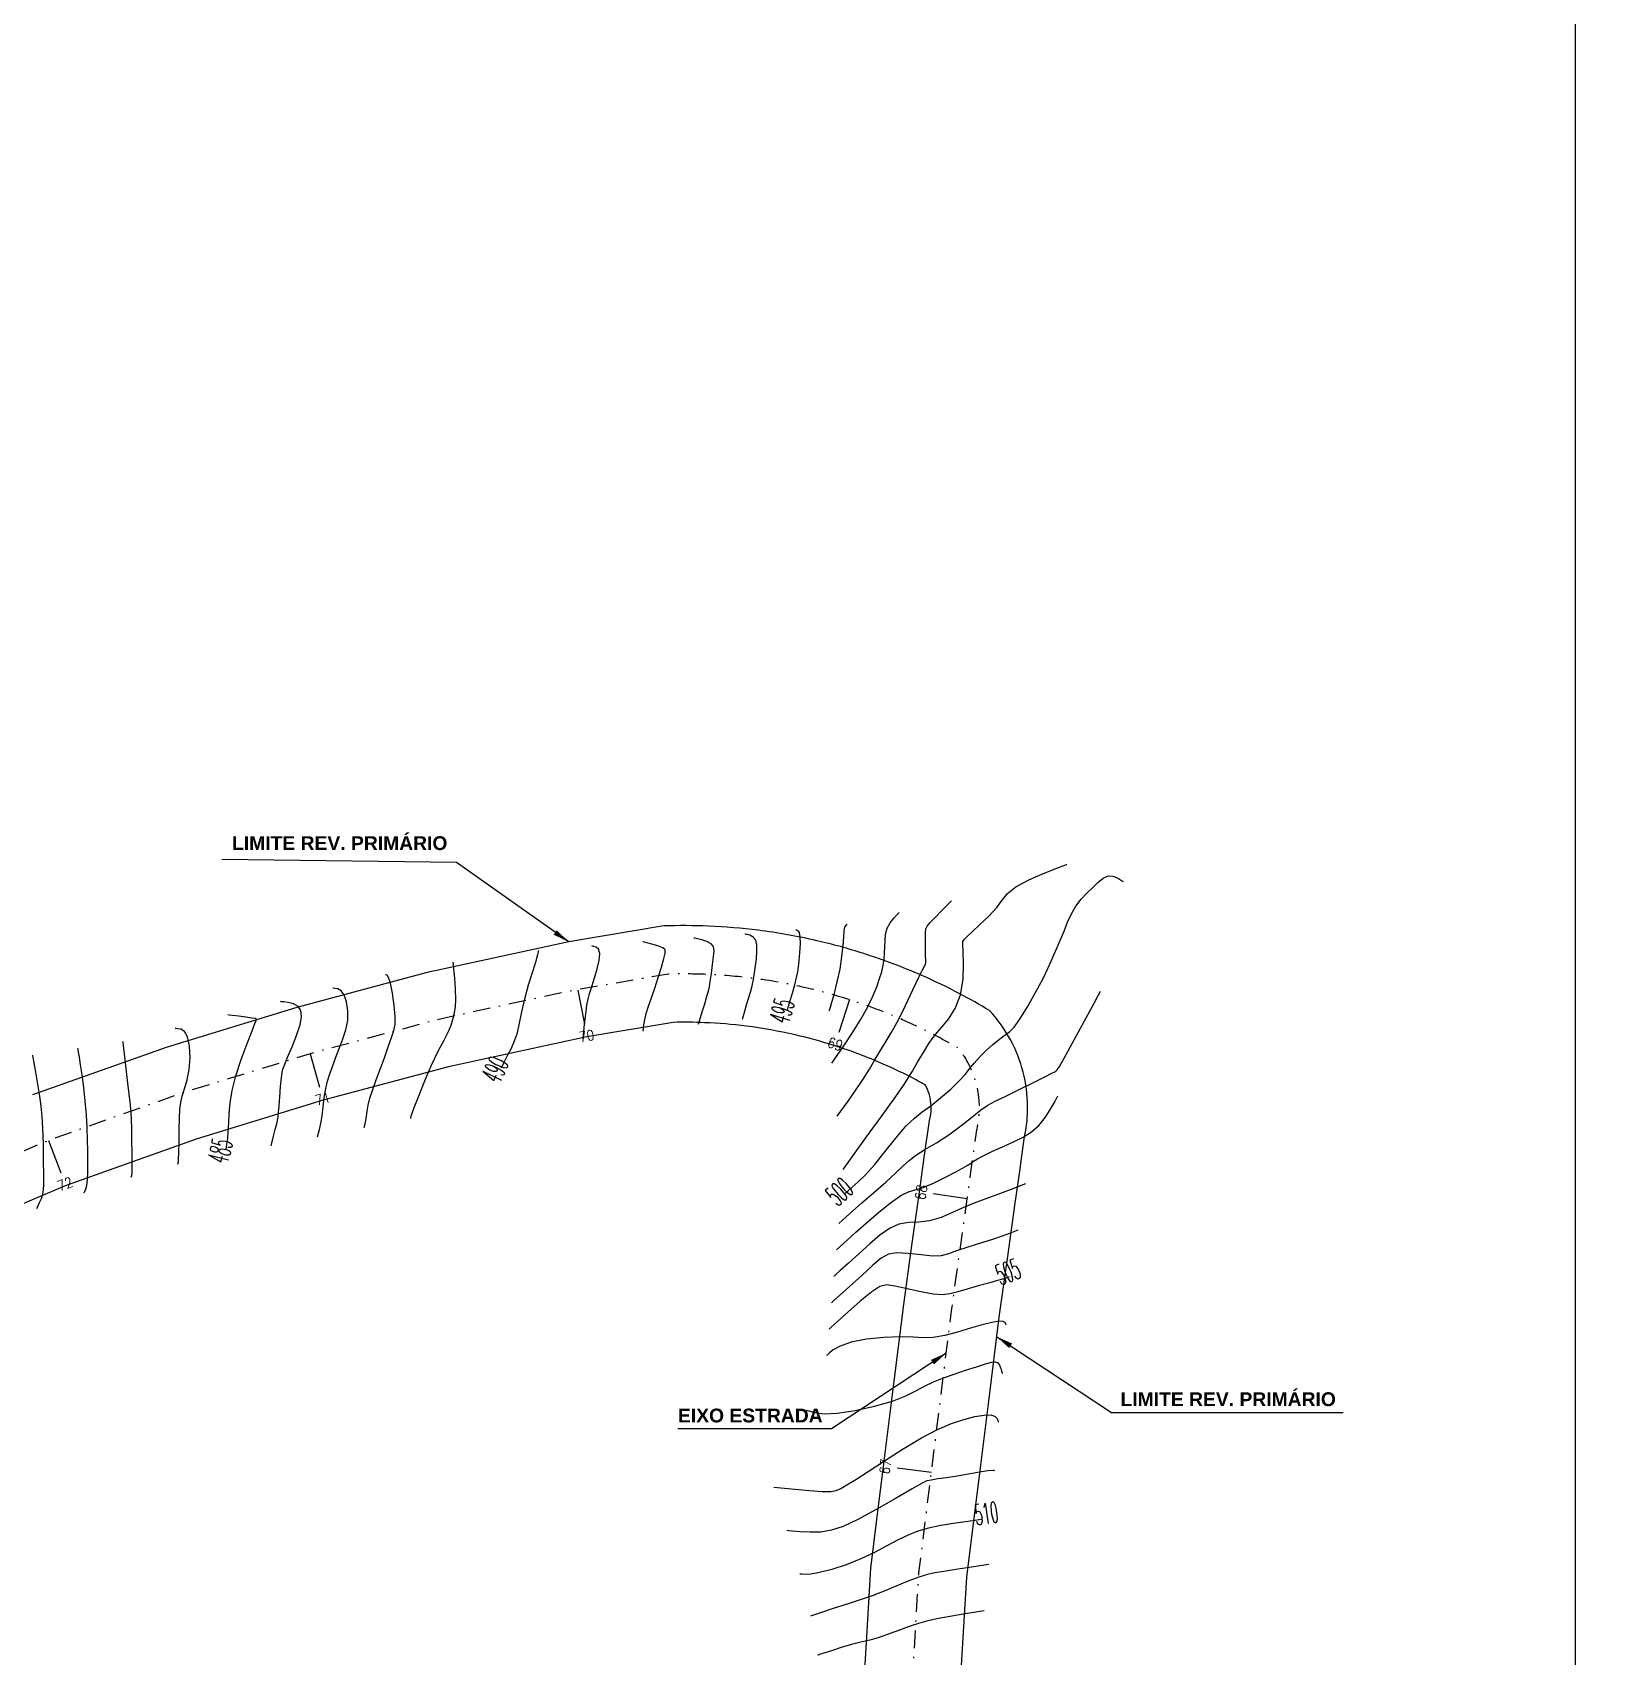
# Model space of a CAD drawing. Header units: millimetres. Extents: x 276147 to 291056, y 9594849 to 9609891.
# Drawn here: x 281807.4 to 281921, y 9596188.4 to 9596306.1 of the extents above; entities that cross this region are included whole.
import ezdxf
from ezdxf.enums import TextEntityAlignment as Align

# ---------------------------------------------------------------- set-up
doc = ezdxf.new("R2010")
doc.units = ezdxf.units.MM
doc.header["$LTSCALE"] = 10
doc.linetypes.add('CONTINUO', pattern=[0])
doc.linetypes.add('DASHDOTX2', pattern=[50.8, 25.4, -12.7, 0, -12.7])
for name, color, linetype in [('CURVAS', 7, 'CONTINUO'), ('Curvas mestras', 30, 'Continuous'), ('Curvas simples', 9, 'Continuous'), ('Curvas texto', 2, 'Continuous'), ('TG', 7, 'CONTINUO'), ('Top_malha_coord', 8, 'Continuous')]:
    doc.layers.add(name, color=color, linetype=linetype)
doc.styles.add('r80', font='romans.shx')
doc.styles.add('ROMAND', font='romand', dxfattribs={"height": 0.2})
doc.styles.add('SIMPLEX', font='simplex', dxfattribs={"height": 0.2})
doc.styles.add('T7', font='arial.ttf')
doc.dimstyles.new('cadnorma_dim1', dxfattribs={"dimscale": 0, "dimtxt": 2, "dimasz": 1.199999999999999, "dimexe": 1, "dimexo": 2.5, "dimgap": 0.6, "dimtad": 1, "dimzin": 4, "dimdsep": 46, "dimtxsty": 'r80', "dimblk": 'ARCHTICK', "dimblk1": 'ARCHTICK', "dimblk2": 'ARCHTICK', "dimcen": -1, "dimdle": 1, "dimclrd": 1, "dimclre": 1, "dimclrt": 2, "dimaunit": 1, "dimazin": 0, "dimtfac": 1, "dimtix": 1, "dimtmove": 2, "dimatfit": 0, "dimfxl": 1, "dimarcsym": 0})

# ---------------------------------------------------------------- blocks, each defined once
blk = doc.blocks.new('_ArchTick')
at = {"color": 0, "linetype": 'ByBlock', "const_width": 0.15}
blk.add_lwpolyline([(-0.5, -0.5), (0.5, 0.5)], dxfattribs=at)

msp = doc.modelspace()

# ---------------------------------------------------------------- linework, layer by layer
at = {"layer": 'CURVAS', "color": 2, "linetype": 'CONTINUO'}
for points, elevation in [([(281861.9433296513, 9596234.921965221), (281861.9433296513, 9596234.921965221)], 59.00020690681419), ([(281841.055441222, 9596230.464122817), (281841.055441222, 9596230.464122817)], 54.00020690681419), ([(281821.2627556982, 9596224.731619587), (281821.2627556982, 9596224.731619587)], 49.0002069068143), ([(281865.9177321744, 9596221.675296377), (281865.9177321744, 9596221.675296377)], 64.0002069068143), ([(281878.1772483335, 9596215.930319343), (281878.1772483335, 9596215.930319343)], 69.0002069068143), ([(281876.8200172127, 9596198.446661444), (281876.8200172127, 9596198.446661444)], 74.00020690681416)]:
    msp.add_lwpolyline(points, dxfattribs=dict(at, elevation=elevation))
at = {"layer": 'Curvas mestras', "linetype": 'CONTINUO'}
for points, elevation in [([(281866.1753497644, 9596221.909123972), (281866.4066250565, 9596222.115867263), (281866.7314562824, 9596222.401470391), (281867.1591255696, 9596222.780529613), (281867.6951910964, 9596223.3013329), (281868.3442729121, 9596224.020587921), (281869.0959635897, 9596224.95332287), (281869.8797342431, 9596225.947825132), (281870.6100274081, 9596226.810701739), (281871.230666672, 9596227.408449039), (281871.8030233512, 9596227.847124148), (281872.4178520191, 9596228.29267527), (281873.130731648, 9596228.865449114), (281873.8565404316, 9596229.503401319), (281874.4749788657, 9596230.098885257), (281874.905458168, 9596230.574942034), (281875.2262199608, 9596230.977369133), (281875.5552143831, 9596231.38265001), (281875.9785211805, 9596231.843485726), (281876.4547314557, 9596232.317447515), (281876.9105676858, 9596232.738322007), (281877.2893763195, 9596233.056889916), (281877.6010079706, 9596233.29190133), (281877.8719350161, 9596233.479098642), (281878.134437519, 9596233.671003744), (281878.4440241748, 9596233.987264842), (281878.8620063966, 9596234.56431021), (281879.4188297827, 9596235.475557571), (281880.0214645312, 9596236.542381829), (281880.5460117202, 9596237.523144722), (281880.9028462329, 9596238.239180144), (281881.1394215465, 9596238.763687395), (281881.3374627413, 9596239.232836192), (281881.5621626416, 9596239.756457938), (281881.8125703827, 9596240.33902535), (281882.0712002973, 9596240.958677147), (281882.3279569325, 9596241.591623025), (281882.6023077447, 9596242.20637548), (281882.9211089584, 9596242.76952317), (281883.3008594326, 9596243.25785595), (281883.7166322001, 9596243.68897412), (281884.1331453501, 9596244.09068292), (281884.5231963421, 9596244.474403234), (281884.8919233925, 9596244.786028992), (281885.2525443045, 9596244.95507174), (281885.6089646035, 9596244.93917075), (281885.9278345098, 9596244.808483955), (281886.1664877733, 9596244.661295462), (281886.2961964117, 9596244.574967861), (281886.3439838925, 9596244.543162787), (281886.3508107396, 9596244.538618479)], 64.0002069068143), ([(281862.0337125807, 9596235.225536829), (281862.116959714, 9596235.508514602), (281862.2370458526, 9596235.92165339), (281862.3930512982, 9596236.46592683), (281862.5578260544, 9596237.057228053), (281862.6976572754, 9596237.590180123), (281862.7883574817, 9596237.996918503), (281862.8438338217, 9596238.35962089), (281862.8875148328, 9596238.7979778), (281862.9345784668, 9596239.386499567), (281862.9671833463, 9596240.018967563), (281862.9592365151, 9596240.543983087), (281862.8952295376, 9596240.849159667), (281862.8020012382, 9596240.978151685), (281862.7169781619, 9596241.013627432), (281862.6688119808, 9596241.025079247), (281862.6510672373, 9596241.029298367), (281862.6485317213, 9596241.029901301)], 59.00020690681419), ([(281841.3338203441, 9596231.057674376), (281841.5463717593, 9596231.50144116), (281841.7887615216, 9596231.99085838), (281842.0367934582, 9596232.48057762), (281842.2712916067, 9596232.997784281), (281842.4743387316, 9596233.587796316), (281842.6388326845, 9596234.288143035), (281842.8009445594, 9596235.105215894), (281843.0076594352, 9596236.03761682), (281843.2858528158, 9596237.05760794), (281843.5819371744, 9596238.0320868), (281843.8222124296, 9596238.801611502), (281843.9525775424, 9596239.252310107), (281843.9973215695, 9596239.4525994), (281844.0003305158, 9596239.516465383), (281843.9980589239, 9596239.54014616), (281843.9972214986, 9596239.548870714), (281843.9971021503, 9596239.55011705)], 54.00020690681419), ([(281821.3702892027, 9596225.154717559), (281821.4409527766, 9596225.501135217), (281821.50132307, 9596225.937471643), (281821.5374770641, 9596226.451594172), (281821.5638307276, 9596227.046271551), (281821.6018845531, 9596227.72799813), (281821.6761265463, 9596228.506811772), (281821.8229999495, 9596229.40692579), (281822.0819343046, 9596230.456095116), (281822.4675960717, 9596231.642890299), (281822.8955834695, 9596232.799146075), (281823.2567321957, 9596233.717508717), (281823.4692993358, 9596234.249039922), (281823.5612425894, 9596234.478444371), (281823.5879398369, 9596234.548840316), (281823.5831992271, 9596234.58170657), (281823.4945383946, 9596234.611968558), (281823.2478996046, 9596234.6529159), (281822.8073939461, 9596234.712682422), (281822.2897950589, 9596234.778800199), (281821.8500435256, 9596234.833646717), (281821.6043231877, 9596234.8641435), (281821.5137950248, 9596234.87537975), (281821.5008618463, 9596234.876984846)], 49.0002069068143), ([(281878.0970966214, 9596215.899578366), (281878.0074770149, 9596215.868313547), (281877.8550697173, 9596215.818888355), (281877.6148396028, 9596215.745252931), (281877.2433448097, 9596215.636358919), (281876.6925426455, 9596215.479909247), (281875.9472621809, 9596215.27208094), (281875.1238304727, 9596215.042946192), (281874.3714525235, 9596214.831052653), (281873.7856921301, 9596214.673503106), (281873.247569034, 9596214.601617623), (281872.5844636519, 9596214.645270217), (281871.6872684258, 9596214.814753365), (281870.7009147526, 9596215.042023346), (281869.8338448446, 9596215.23945304), (281869.2242455169, 9596215.321074205), (281868.7292826463, 9596215.207560087), (281868.1358647222, 9596214.821243023), (281867.3055960758, 9596214.136764452), (281866.3988519068, 9596213.338007528), (281865.650702044, 9596212.661162619), (281865.2351675871, 9596212.283162765), (281865.0820755129, 9596212.143900555), (281865.0602054078, 9596212.124005072)], 69.0002069068143), ([(281876.1703530223, 9596198.344663737), (281875.6234030136, 9596198.261299), (281874.9097200128, 9596198.156537693), (281874.0536172345, 9596198.032473678), (281873.1379551325, 9596197.883695904), (281872.2602322357, 9596197.70291948), (281871.4890841885, 9596197.48118224), (281870.7776968734, 9596197.202810708), (281870.050391408, 9596196.850455351), (281869.2438990233, 9596196.417693464), (281868.3445850719, 9596195.941825468), (281867.3512208263, 9596195.471077066), (281866.283685933, 9596195.050179811), (281865.2462851739, 9596194.709876563), (281864.364426843, 9596194.477417562), (281863.7333249754, 9596194.367386384), (281863.3273977338, 9596194.343730079), (281863.0908660385, 9596194.357729347), (281862.9709365048, 9596194.369403316), (281862.9267522705, 9596194.373704372), (281862.9204406327, 9596194.37431848)], 74.00020690681416)]:
    msp.add_lwpolyline(points, dxfattribs=dict(at, elevation=elevation))
at = {"layer": 'Curvas simples', "linetype": 'CONTINUO'}
for points, elevation in [([(281866.0601777815, 9596223.680982718), (281867.770290231, 9596226.036977082), (281868.9019988034, 9596227.601738712), (281869.8851877385, 9596228.972612435), (281870.4825657204, 9596229.828767505), (281870.8130120597, 9596230.342407638), (281871.084445462, 9596230.808997558), (281871.4552121552, 9596231.447216596), (281871.8853570753, 9596232.16860885), (281872.2853503494, 9596232.807939313), (281872.5958597943, 9596233.252475947), (281872.8783561044, 9596233.599508202), (281873.2245041194, 9596233.998832887), (281873.6890301429, 9596234.575136995), (281874.1788738504, 9596235.35267477), (281874.5640351706, 9596236.330588771), (281874.7503655449, 9596237.471986767), (281874.7871408066, 9596238.59583032), (281874.7594930563, 9596239.485043684), (281874.7390833473, 9596239.985721778), (281874.7437087711, 9596240.19663398), (281874.777692282, 9596240.27971966), (281874.856572301, 9596240.379360288), (281875.0407242504, 9596240.569717476), (281875.4017331636, 9596240.907396566), (281875.9717654499, 9596241.42251729), (281876.6252997596, 9596242.039264424), (281877.1973952305, 9596242.65533821), (281877.5894220377, 9596243.193739878), (281877.9679868439, 9596243.678687405), (281878.5660102199, 9596244.159698404), (281879.5253487866, 9596244.665063923), (281880.623609458, 9596245.138159964), (281881.5473390672, 9596245.501134539), (281882.0624359593, 9596245.699552214), (281882.2522076039, 9596245.772653515), (281882.2793180604, 9596245.783095952)], 63.00020690681419), ([(281865.2514259809, 9596231.384439856), (281866.1107056105, 9596232.634873318), (281866.7173772048, 9596233.549908327), (281867.3219297767, 9596234.523260416), (281867.8214401979, 9596235.42622122), (281868.2086249384, 9596236.227729032), (281868.5001107868, 9596236.92113075), (281868.7123533402, 9596237.506695813), (281868.861122467, 9596238.012365816), (281868.9620206006, 9596238.473002458), (281869.0290026361, 9596238.918966765), (281869.0694390474, 9596239.362614349), (281869.0890586238, 9596239.81179849), (281869.1002092984, 9596240.270238139), (281869.141726412, 9596240.725112764), (281869.2590663276, 9596241.159466287), (281869.4768485989, 9596241.55454197), (281869.7363380151, 9596241.884385211), (281869.957958686, 9596242.12124216), (281870.0819255648, 9596242.248691626), (281870.1275972022, 9596242.29564621), (281870.1341213266, 9596242.302354334)], 61.0002069068143), ([(281865.6386310764, 9596227.538749333), (281866.4215481587, 9596228.62022273), (281866.972957922, 9596229.402483076), (281867.5198674205, 9596230.217765497), (281867.9734173453, 9596230.954061007), (281868.3568144661, 9596231.616723906), (281868.7212871223, 9596232.24045179), (281869.1116758882, 9596232.868929157), (281869.5472836405, 9596233.581790656), (281870.0410269216, 9596234.467661712), (281870.5893871879, 9596235.561736632), (281871.1231024441, 9596236.685493635), (281871.5564752674, 9596237.606985906), (281871.8269449816, 9596238.157191072), (281871.9644885849, 9596238.4188006), (281872.0222179448, 9596238.537431622), (281872.045682964, 9596238.646885632), (281872.0501825005, 9596238.83369996), (281872.0434541189, 9596239.172593243), (281872.0329018104, 9596239.699385244), (281872.0245984703, 9596240.294301951), (281872.0242882838, 9596240.798668964), (281872.046758124, 9596241.10507301), (281872.1429796641, 9596241.311135752), (281872.3729711327, 9596241.565738562), (281872.764729095, 9596241.970414441), (281873.2181722982, 9596242.43730099), (281873.6011968305, 9596242.831187544), (281873.8149691472, 9596243.050964838), (281873.8937268852, 9596243.131936323), (281873.9049787159, 9596243.14350374)], 62.0002069068143), ([(281865.0367508641, 9596235.169455918), (281865.0593417581, 9596235.202329887), (281865.0752907092, 9596235.22638605), (281865.091184829, 9596235.251975229), (281865.1092940784, 9596235.293438738), (281865.1543114007, 9596235.43858015), (281865.2565356229, 9596235.79356988), (281865.4326165688, 9596236.428150186), (281865.6446100659, 9596237.26634158), (281865.8409230487, 9596238.195737427), (281865.9809529077, 9596239.108879749), (281866.0680522403, 9596239.918099873), (281866.1165642095, 9596240.540678792), (281866.1411730595, 9596240.92222097), (281866.1579357708, 9596241.121618899), (281866.1832497373, 9596241.226091636), (281866.2280514865, 9596241.30736569), (281866.281432601, 9596241.37522061), (281866.3270241224, 9596241.423946366), (281866.3525265203, 9596241.45016577), (281866.3619221871, 9596241.459825492), (281866.3632649312, 9596241.461204823)], 60.0002069068143), ([(281847.2354518733, 9596233.163074644), (281847.3415804304, 9596234.214527907), (281847.4205427462, 9596234.9272892), (281847.5069331661, 9596235.581030665), (281847.5912495438, 9596236.037517622), (281847.6728756948, 9596236.341982542), (281847.7534211465, 9596236.585526481), (281847.8370942503, 9596236.851059815), (281847.9385172901, 9596237.18874419), (281848.0749145738, 9596237.640552236), (281848.2481328422, 9596238.220008388), (281848.3985175324, 9596238.826834265), (281848.4510365144, 9596239.332303299), (281848.35796828, 9596239.640690053), (281848.180831279, 9596239.788268901), (281848.0084550163, 9596239.844319317), (281847.9096655789, 9596239.86780725), (281847.8732691613, 9596239.876461264), (281847.8680696419, 9596239.877697265)], 55.00020690681419), ([(281851.5876104742, 9596233.71048753), (281851.635548415, 9596234.15641087), (281851.6956716542, 9596234.520111488), (281851.8057878191, 9596234.975900335), (281851.9776686899, 9596235.509727841), (281852.195809116, 9596236.123689333), (281852.43788499, 9596236.82391658), (281852.6813905948, 9596237.596564922), (281852.903103406, 9596238.347870832), (281853.079622052, 9596238.964092009), (281853.1836565443, 9596239.36428752), (281853.1723793122, 9596239.598719945), (281852.9990760455, 9596239.750451997), (281852.6472094933, 9596239.886115823), (281852.2209594863, 9596240.006619373), (281851.8546861132, 9596240.096441692), (281851.6495555985, 9596240.14521332), (281851.5739819844, 9596240.163181255), (281851.5631848861, 9596240.165748054)], 56.00020690681419), ([(281855.5967217478, 9596234.203186348), (281855.8620567872, 9596235.092849048), (281856.0406013265, 9596235.692173265), (281856.2017344773, 9596236.23438763), (281856.3104726406, 9596236.611240229), (281856.3828944013, 9596236.919259813), (281856.4478432495, 9596237.30617365), (281856.5265898026, 9596237.871588828), (281856.6101147049, 9596238.52264562), (281856.6818230721, 9596239.11836744), (281856.7197629987, 9596239.550213348), (281856.6805392584, 9596239.839383671), (281856.5153949595, 9596240.039517915), (281856.202782283, 9596240.1950491), (281855.8299837032, 9596240.313603038), (281855.5114851295, 9596240.393602692), (281855.3333188036, 9596240.43596296), (281855.2676785531, 9596240.451570114), (281855.2583012328, 9596240.453799726)], 57.0002069068143), ([(281858.7700261419, 9596234.56257523), (281858.9478846841, 9596235.15919294), (281859.0787810719, 9596235.600344379), (281859.2193897221, 9596236.078021059), (281859.3517619151, 9596236.538583033), (281859.4703607793, 9596236.988244377), (281859.5727502623, 9596237.448176887), (281859.6574736423, 9596237.934253665), (281859.726974209, 9596238.441132758), (281859.7846693954, 9596238.958172068), (281859.8271711756, 9596239.468355905), (281859.8238608598, 9596239.929176169), (281859.7373152951, 9596240.291751057), (281859.5490058562, 9596240.522103885), (281859.3159919734, 9596240.645877415), (281859.1142311484, 9596240.703615116), (281859.0010649493, 9596240.730521655), (281858.9593728952, 9596240.74043424), (281858.9534164778, 9596240.74185052)], 58.00020690681419), ([(281834.7475547324, 9596227.37255963), (281834.7592055857, 9596227.418118771), (281834.7674530017, 9596227.455949834), (281834.7757113626, 9596227.504469931), (281834.7902983151, 9596227.579684615), (281834.8495909747, 9596227.766379451), (281834.999980013, 9596228.16654144), (281835.266072689, 9596228.832817528), (281835.5853351656, 9596229.620518351), (281835.8734457643, 9596230.335619995), (281836.0741907073, 9596230.843558593), (281836.2437649443, 9596231.247622056), (281836.4664694461, 9596231.710559562), (281836.7965172204, 9596232.343603257), (281837.1677620286, 9596233.051913958), (281837.4839727603, 9596233.689136138), (281837.6747668138, 9596234.147141093), (281837.7731697782, 9596234.470698906), (281837.8380611566, 9596234.742809927), (281837.9133313986, 9596235.0437362), (281837.9829312937, 9596235.44279072), (281838.0158259949, 9596236.00655184), (281837.9917205187, 9596236.758849647), (281837.9332796404, 9596237.552533228), (281837.8739051278, 9596238.197704764), (281837.8396302339, 9596238.55491608), (281837.8270023457, 9596238.686519962), (281837.8251984572, 9596238.705320077)], 53.00020690681419), ([(281831.3763554707, 9596226.712324563), (281831.4490049646, 9596226.996416887), (281831.5004308153, 9596227.23231513), (281831.5519302887, 9596227.53486965), (281831.6000718802, 9596227.899907442), (281831.6700670792, 9596228.33629888), (281831.7942897313, 9596228.856173765), (281831.9951312876, 9596229.468132146), (281832.255045242, 9596230.166651998), (281832.5465033649, 9596230.942678453), (281832.842653389, 9596231.772368765), (281833.1193557436, 9596232.572726682), (281833.3531450672, 9596233.245961228), (281833.5229460829, 9596233.739941921), (281833.6172440284, 9596234.185145091), (281833.6269161053, 9596234.75770635), (281833.5508702934, 9596235.56648319), (281833.4201508845, 9596236.451249318), (281833.2738371423, 9596237.184501866), (281833.1451491086, 9596237.597468691), (281833.043879772, 9596237.756298501), (281832.9739619036, 9596237.785870828), (281832.9367146197, 9596237.790493404), (281832.9229914536, 9596237.792196885), (281832.921031285, 9596237.792440206)], 52.0002069068143), ([(281828.0051552154, 9596226.05208961), (281828.1388044521, 9596226.574715998), (281828.2334086286, 9596227.008680427), (281828.3281491065, 9596227.565268375), (281828.4098444503, 9596228.220130373), (281828.4905430755, 9596228.906217316), (281828.5886004443, 9596229.545805981), (281828.7174556536, 9596230.08319535), (281828.870882559, 9596230.550775189), (281829.0377394272, 9596231.00295538), (281829.2105001676, 9596231.48489441), (281829.396089665, 9596232.004740393), (281829.6050514277, 9596232.561389728), (281829.8370014945, 9596233.154596666), (281830.0478569617, 9596233.787545647), (281830.1826114325, 9596234.464278542), (281830.1992823499, 9596235.171911646), (281830.1079843753, 9596235.829866832), (281829.9318578908, 9596236.340639215), (281829.699230685, 9596236.635872934), (281829.4591841685, 9596236.763798807), (281829.265989147, 9596236.801796457), (281829.1592505501, 9596236.815044135), (281829.1199260132, 9596236.819924835), (281829.1143085061, 9596236.820622046)], 51.0002069068143), ([(281865.7462266654, 9596219.765038533), (281866.2747356842, 9596220.244740378), (281866.7492035871, 9596220.66887869), (281867.4156013123, 9596221.254801465), (281868.2629378136, 9596221.99097114), (281869.1524125842, 9596222.769045264), (281869.9132708992, 9596223.456481624), (281870.43393862, 9596223.95960863), (281870.8395606322, 9596224.340243608), (281871.3144594248, 9596224.69907483), (281871.9958586249, 9596225.119882729), (281872.8325813323, 9596225.618815854), (281873.7263536669, 9596226.195113737), (281874.5885098461, 9596226.833120292), (281875.3688359357, 9596227.457590917), (281876.0267290823, 9596227.9783851), (281876.5560814881, 9596228.340784501), (281877.0887564028, 9596228.631767645), (281877.7911161041, 9596228.973734781), (281878.7590065206, 9596229.447244097), (281879.8062259556, 9596229.965482477), (281880.6760624339, 9596230.399795067), (281881.1788378552, 9596230.654843884), (281881.3930252892, 9596230.768563766), (281881.4641341044, 9596230.812210178), (281881.5143491683, 9596230.847964074), (281881.5725567684, 9596230.901721422), (281881.6443210087, 9596230.990306465), (281881.7482757232, 9596231.152940469), (281881.9553321226, 9596231.518437069), (281882.3494750176, 9596232.238005523), (281882.9685508501, 9596233.378011072), (281883.6658625422, 9596234.665432801), (281884.248578065, 9596235.742409438), (281884.5730845839, 9596236.34229179), (281884.6926404819, 9596236.563301723), (281884.7097194699, 9596236.594874619)], 65.0002069068143), ([(281824.633955954, 9596225.391854543), (281824.8196561666, 9596226.104427481), (281824.9414342848, 9596226.575160177), (281825.0449614933, 9596226.982424598), (281825.1032081471, 9596227.225960243), (281825.1271295099, 9596227.35161653), (281825.1371751096, 9596227.44177079), (281825.1510044731, 9596227.577027898), (281825.1751295907, 9596227.830906484), (281825.2132723409, 9596228.275151705), (281825.2669532102, 9596228.939113036), (281825.3288852436, 9596229.682549339), (281825.3895803121, 9596230.322825795), (281825.4417558712, 9596230.72415212), (281825.4869669249, 9596230.938135698), (281825.5289765926, 9596231.063233197), (281825.5783458444, 9596231.197419174), (281825.6728236956, 9596231.436755098), (281825.8569577882, 9596231.87681823), (281826.1510570148, 9596232.569252402), (281826.4784698951, 9596233.389946206), (281826.7383077542, 9596234.170850625), (281826.8476953997, 9596234.777339984), (281826.7958178656, 9596235.208484344), (281826.5898787476, 9596235.496777559), (281826.2533123699, 9596235.674278175), (281825.8744896677, 9596235.7713), (281825.5580162826, 9596235.817721093), (281825.3817863717, 9596235.83959387), (281825.3168604643, 9596235.847651795), (281825.3075846251, 9596235.848803004)], 50.0002069068143), ([(281817.8915565453, 9596224.071385518), (281817.9209232327, 9596224.205007527), (281817.9404711592, 9596224.42710926), (281817.9576847547, 9596224.892519679), (281817.9691408897, 9596225.654819483), (281817.9796916643, 9596226.56165253), (281817.9962586543, 9596227.40917536), (281818.027684261, 9596228.047036331), (281818.0904957337, 9596228.538846757), (281818.2031391581, 9596229.001709983), (281818.3721214588, 9596229.53563486), (281818.5561981102, 9596230.172253856), (281818.7021826619, 9596230.926107276), (281818.7647849125, 9596231.784006841), (281818.7302859471, 9596232.6218625), (281818.5928628837, 9596233.287853623), (281818.360258065, 9596233.672634587), (281818.0944823701, 9596233.836746808), (281817.871113347, 9596233.88320152), (281817.7465753931, 9596233.898658367), (281817.7006934705, 9596233.90435304), (281817.6941389592, 9596233.905165697)], 48.0002069068143), ([(281814.4957574393, 9596223.116942877), (281814.5418060889, 9596223.241230939), (281814.568295176, 9596223.474161882), (281814.5831835788, 9596223.983645523), (281814.5778082231, 9596224.830150377), (281814.5595616199, 9596225.8221819), (281814.5398521601, 9596226.705256816), (281814.5239357081, 9596227.314987972), (281814.4924576908, 9596227.847369663), (281814.4199093477, 9596228.58849551), (281814.2924064299, 9596229.718448592), (281814.1425503598, 9596230.993276259), (281814.0145685036, 9596232.063019212), (281813.9417002395, 9596232.666544905), (281813.9132487589, 9596232.898043176), (281813.9075312576, 9596232.940530434), (281813.9064206168, 9596232.94685547), (281813.9060112702, 9596232.949185707), (281813.9059531231, 9596232.949518995)], 47.0002069068143), ([(281807.6746408913, 9596220.855009152), (281807.8703955378, 9596221.28104728), (281807.9980947651, 9596221.587570623), (281808.1052703265, 9596221.903971357), (281808.162474271, 9596222.208503038), (281808.1790831453, 9596222.621575551), (281808.1741852424, 9596223.299143294), (281808.1628880702, 9596224.32995144), (281808.1443874406, 9596225.533930216), (281808.1138984904, 9596226.663801637), (281808.0660414948, 9596227.541489648), (281807.9930520068, 9596228.26571443), (281807.8865670863, 9596229.004392471), (281807.7454420243, 9596229.867409054), (281807.597389829, 9596230.732514314), (281807.4773424076, 9596231.419424092), (281807.4109108452, 9596231.797818074), (281807.3864365177, 9596231.9372267), (281807.3829397591, 9596231.957142267)], 45.0002069068143), ([(281811.0851996628, 9596221.985975968), (281811.2061008132, 9596222.26113911), (281811.2831944189, 9596222.530865807), (281811.344227007, 9596222.943808936), (281811.3701412469, 9596223.519326705), (281811.3693219399, 9596224.221879277), (281811.3570187012, 9596225.002200056), (281811.3434113924, 9596225.822469765), (281811.3184220687, 9596226.690649996), (281811.2669039188, 9596227.62614857), (281811.1792240165, 9596228.629969614), (281811.0678011292, 9596229.629494848), (281810.9505682377, 9596230.53370529), (281810.8435711317, 9596231.266976979), (281810.7553192944, 9596231.815278748), (281810.6924363355, 9596232.17997732), (281810.658665731, 9596232.372336771), (281810.6462238947, 9596232.44320621), (281810.6444469922, 9596232.453331072)], 46.0002069068143), ([(281865.574721157, 9596217.854780693), (281866.3619157014, 9596218.569899555), (281866.9941384181, 9596219.138236878), (281867.7701983106, 9596219.825799016), (281868.6372304288, 9596220.575302524), (281869.4970084432, 9596221.274668299), (281870.2399688881, 9596221.798115456), (281870.8004486364, 9596222.068725351), (281871.2883845285, 9596222.205006301), (281871.8576187146, 9596222.37432831), (281872.6095223654, 9596222.697621286), (281873.4356013691, 9596223.110068811), (281874.1748926238, 9596223.500414163), (281874.7049907265, 9596223.78334453), (281875.0577134629, 9596223.977317516), (281875.3034348913, 9596224.126730781), (281875.516596347, 9596224.273295363), (281875.7879065432, 9596224.44795993), (281876.2121435687, 9596224.678987307), (281876.8487663454, 9596224.98334935), (281877.6159588977, 9596225.332860962), (281878.3965903864, 9596225.688048612), (281879.095723013, 9596226.02703258), (281879.707199985, 9596226.398306366), (281880.2470604222, 9596226.86795593), (281880.7238691006, 9596227.467334565), (281881.1162886919, 9596228.08884919), (281881.3955080815, 9596228.590169948), (281881.5454087841, 9596228.8672761), (281881.6006351259, 9596228.969368134), (281881.6085247294, 9596228.98395255)], 66.0002069068143), ([(281879.2732831364, 9596222.648569137), (281878.1652671652, 9596222.217104819), (281877.3833096895, 9596221.917576397), (281876.6047127194, 9596221.628826767), (281875.9488609364, 9596221.397396471), (281875.3572116602, 9596221.181322312), (281874.7267369026, 9596220.916522574), (281873.9824828404, 9596220.567340683), (281873.1617833105, 9596220.211848816), (281872.3300417761, 9596219.956548788), (281871.5405469959, 9596219.866010128), (281870.7981169567, 9596219.837083448), (281870.0954508529, 9596219.724686494), (281869.4195747495, 9596219.415360179), (281868.7348079366, 9596218.922145743), (281867.9997942591, 9596218.289704833), (281867.2020350139, 9596217.575863903), (281866.4444666415, 9596216.89109301), (281865.8588799398, 9596216.359026331), (281865.5382275895, 9596216.067338368), (281865.4200926534, 9596215.959873728), (281865.4032165337, 9596215.94452175)], 67.0002069068143), ([(281878.7252657349, 9596219.28944424), (281878.1182348334, 9596219.054460747), (281877.5918149956, 9596218.861899443), (281876.8803140834, 9596218.619079536), (281876.0040711827, 9596218.338622767), (281875.0886406869, 9596218.049043003), (281874.2858834582, 9596217.782830598), (281873.6917196516, 9596217.57102276), (281873.1783147344, 9596217.438854191), (281872.5618932481, 9596217.410104431), (281871.7214286026, 9596217.488891901), (281870.7868751261, 9596217.600677047), (281869.9509337026, 9596217.651256423), (281869.3421421588, 9596217.556052946), (281868.8323863297, 9596217.268987857), (281868.2293902066, 9596216.753610643), (281867.4099324954, 9596216.013489828), (281866.5270165872, 9596215.212286573), (281865.8027033535, 9596214.553678766), (281865.4008940359, 9596214.188164147), (281865.2528583499, 9596214.053500993), (281865.2317110248, 9596214.034263905)], 68.0002069068143), ([(281877.8639144156, 9596212.427179862), (281877.7998129631, 9596212.591000581), (281877.6662770231, 9596212.673279898), (281877.3645516163, 9596212.691495452), (281876.8399917668, 9596212.603073122), (281876.1264204435, 9596212.422283983), (281875.2797840053, 9596212.177611478), (281874.3596661958, 9596211.903375534), (281873.4402124445, 9596211.657242693), (281872.5992107553, 9596211.502717448), (281871.873870456, 9596211.478722913), (281871.1391006355, 9596211.525860216), (281870.2292356846, 9596211.560148679), (281869.0469464777, 9596211.513161965), (281867.7682607792, 9596211.378680838), (281866.637541951, 9596211.166041503), (281865.8437945851, 9596210.893361328), (281865.3545782358, 9596210.61389249), (281865.0820907027, 9596210.389668643), (281864.946000873, 9596210.265872391), (281864.8958628936, 9596210.220262833), (281864.8886998988, 9596210.21374723)], 70.0002069068143), ([(281863.37898958, 9596206.25194592), (281864.0441747244, 9596206.066425305), (281864.6821327569, 9596205.990899302), (281865.639434829, 9596206.021585269), (281866.928280362, 9596206.215729898), (281868.3447722251, 9596206.533371009), (281869.6309932376, 9596206.910242502), (281870.5965216173, 9596207.290983625), (281871.3209311076, 9596207.655844467), (281871.951290852, 9596207.993980484), (281872.6109628988, 9596208.298903588), (281873.3284549675, 9596208.581553418), (281874.1085649178, 9596208.857228396), (281874.9380388692, 9596209.133787436), (281875.7314137557, 9596209.389338745), (281876.3851750969, 9596209.594554013), (281876.8249136823, 9596209.722509172), (281877.0926403719, 9596209.755906329), (281877.2594696343, 9596209.679855036), (281877.3845519245, 9596209.49482103), (281877.4791771102, 9596209.262699291), (281877.542673251, 9596209.060742741), (281877.5762447108, 9596208.947358051), (281877.5886131941, 9596208.905585691), (281877.5903794746, 9596208.899617564)], 71.0002069068143), ([(281861.0380108993, 9596200.668526435), (281862.5914589105, 9596200.51871147), (281863.631676626, 9596200.4272499), (281864.5602150416, 9596200.363450855), (281865.1689913763, 9596200.358952248), (281865.5557319325, 9596200.427586362), (281865.8946145655, 9596200.578732125), (281866.3419028193, 9596200.82842242), (281866.9821980105, 9596201.219306398), (281867.8821890234, 9596201.800685965), (281869.0688214867, 9596202.587544313), (281870.4100634985, 9596203.457585357), (281871.7341437711, 9596204.254192885), (281872.903717192, 9596204.855376663), (281873.9191510644, 9596205.277656512), (281874.815238759, 9596205.572177235), (281875.6136243396, 9596205.778955864), (281876.2833331487, 9596205.893485757), (281876.7802402278, 9596205.900132608), (281877.0783210584, 9596205.797132371), (281877.2239593839, 9596205.638206312), (281877.281643581, 9596205.490947504), (281877.3064146711, 9596205.407282365), (281877.3155420705, 9596205.376458764), (281877.3168455275, 9596205.372055156)], 72.0002069068143), ([(281877.0433115804, 9596201.844492748), (281877.0136744244, 9596201.882853387), (281876.8842649477, 9596201.887760898), (281876.5480523588, 9596201.850286517), (281875.9420744971, 9596201.752984045), (281875.1578770227, 9596201.617916685), (281874.3256308128, 9596201.477025196), (281873.5606491804, 9596201.356645783), (281872.9188145037, 9596201.260708604), (281872.4411494992, 9596201.187538488), (281872.1190289663, 9596201.115707425), (281871.7452206988, 9596200.944764648), (281871.0628443569, 9596200.554504571), (281869.9093732814, 9596199.879070815), (281868.4996957838, 9596199.069996808), (281867.1430549606, 9596198.333166087), (281866.0738241113, 9596197.830219701), (281865.2269026452, 9596197.545831233), (281864.4623213847, 9596197.420433655), (281863.6825003038, 9596197.397318197), (281862.9594283219, 9596197.431220772), (281862.4074825164, 9596197.479735667), (281862.1061158959, 9596197.509071028), (281861.9950869827, 9596197.519879226), (281861.9792258205, 9596197.521422958)], 73.00020690681416), ([(281876.6079763219, 9596195.07788884), (281875.1999557175, 9596194.856064463), (281874.2413136958, 9596194.705788651), (281873.353754111, 9596194.568145668), (281872.7057759616, 9596194.464481998), (281872.1700275681, 9596194.34579981), (281871.5451929223, 9596194.145516137), (281870.7008812578, 9596193.825092083), (281869.7903902953, 9596193.458161328), (281869.0379383509, 9596193.146405138), (281868.6073963497, 9596192.965424543), (281868.4212468372, 9596192.886510488), (281868.3416224181, 9596192.854877971), (281868.2309677185, 9596192.817216828), (281867.9529789685, 9596192.7261209), (281867.371662645, 9596192.535661032), (281866.4247140357, 9596192.224400038), (281865.3445855138, 9596191.868876193), (281864.4374151699, 9596191.570119048), (281863.9317022002, 9596191.403554644), (281863.7453864835, 9596191.342188437), (281863.7187699991, 9596191.333422262)], 75.00020690681416), ([(281876.2901212218, 9596191.700992107), (281874.9120852066, 9596191.48562445), (281873.9430034008, 9596191.325560551), (281872.9846532723, 9596191.150756957), (281872.1929331858, 9596190.977596268), (281871.5186874619, 9596190.792129517), (281870.8614981611, 9596190.572820177), (281870.1464309267, 9596190.308811257), (281869.4004824589, 9596190.031943122), (281868.6761318286, 9596189.784733795), (281868.0079532414, 9596189.595411316), (281867.3589042978, 9596189.435051583), (281866.6740406038, 9596189.260439195), (281865.928489644, 9596189.043984234), (281865.2176785663, 9596188.820590314), (281864.6671091599, 9596188.640784211), (281864.3654910309, 9596188.54144176), (281864.254368801, 9596188.50484167), (281864.238494024, 9596188.499612818)], 76.00020690681416)]:
    msp.add_lwpolyline(points, dxfattribs=dict(at, elevation=elevation))
at = {"layer": 'TG', "color": 8, "linetype": 'CONTINUO', "extrusion": (-0.07100871312607167, -0.002425046121377699, 0.9974727474028996), "elevation": -43121.59382765113}
msp.add_lwpolyline([(-9580848.490484767, 607725.986791446, 0.0574447180868454), (-9580849.251077963, 607723.0926258429), (-9580850.390277455, 607717.3317789529), (-9580851.54869425, 607711.4737516461, -0.0425278126933179), (-9580851.658885816, 607711.090886713, -0.0476078524023623), (-9580851.855191039, 607710.6950504122, -0.049372652702265), (-9580852.136288725, 607710.3284838849, -0.0407238676184736), (-9580852.416243428, 607710.0746324413), (-9580855.551865196, 607707.6646218179, -0.0635258584906375), (-9580856.789540403, 607706.9420839947, -0.0586695877500394), (-9580858.060677635, 607706.5706014838, -0.0371873995061752), (-9580858.96567984, 607706.4863927618), (-9580870.306134101, 607706.383352741), (-9580871.796181982, 607706.3773503067), (-9580881.609379627, 607706.8985575667), (-9580890.07150306, 607707.3480053749), (-9580899.889433214, 607707.8744081227), (-9580910.042001553, 607708.4163863412), (-9580916.767627073, 607708.7754227712), (-9580923.054548219, 607709.1567122446), (-9580929.89938975, 607709.675961053), (-9580934.633573832, 607710.0988993498), (-9580942.111189235, 607710.8735829869), (-9580946.923530987, 607711.4414872795), (-9580949.617449194, 607711.7918107028), (-9580953.047536148, 607712.24313447), (-9580955.938834595, 607712.6524384462), (-9580958.234437041, 607712.985292351), (-9580962.07916396, 607713.35154838), (-9580966.475131385, 607713.7703166306), (-9580969.606352694, 607714.0686022929), (-9580976.560124762, 607714.7310323599), (-9580982.122215291, 607715.2607704818), (-9580985.807135021, 607715.8487907972), (-9580989.238323176, 607716.3962129509), (-9580994.815750968, 607717.286052677), (-9581000.853095412, 607718.2492688998), (-9581005.061799476, 607718.986277137), (-9581008.915698951, 607719.661153588), (-9581011.395365348, 607720.0953810696), (-9581013.719840555, 607720.502432112, 0.0500715682483604), (-9581015.760547023, 607720.8179383973, 0.0605118225594838), (-9581018.24751125, 607720.6497039909, 0.0608414012996021), (-9581020.634215003, 607719.885301423, 0.0710437131277107), (-9581023.089357834, 607718.300055943, 0.0143991642826678), (-9581024.376935543, 607716.1840441579, 0.0177339866069358), (-9581025.7919366, 607713.4818031997, 0.0261506533384371), (-9581027.520606535, 607709.3310719976, 0.0206906764646916), (-9581028.57546695, 607705.932583688, 0.0250593792335228), (-9581029.471511757, 607701.7178394041, 0.0210408141662949), (-9581029.894985938, 607698.1240821308, 0.0188773953458945), (-9581030.016614515, 607694.879526131), (-9581029.094839083, 607687.934495843), (-9581027.215154367, 607677.4806597538), (-9581025.029280446, 607668.0344802091), (-9581022.44925926, 607658.4539468869), (-9581019.345731597, 607648.64252675)], format="xyb", dxfattribs=at)
at = {"layer": 'TG', "color": 1, "linetype": 'DASHDOTX2', "ltscale": 0.005, "extrusion": (-0.07100871312607167, -0.002425046121377699, 0.9974727474028996), "elevation": -43121.59382765105, "flags": 128}
msp.add_lwpolyline([(-9580855.532877, 607757.0279663979, 0.03910344395133739), (-9580855.466801388, 607756.7638232749), (-9580854.72457428, 607754.5894758769, 0.2980062618824174), (-9580852.514654433, 607752.8651591148), (-9580851.153590627, 607752.805344362), (-9580848.063953778, 607752.6570937468), (-9580844.976442715, 607752.4376977211), (-9580842.902187115, 607752.2492712247), (-9580840.240155568, 607751.9588727129), (-9580836.977492558, 607751.5279650281), (-9580833.653662648, 607751.0032464598), (-9580831.46145886, 607750.614788449), (-9580828.86860023, 607750.1207543713), (-9580827.5998586, 607749.881714782, -0.0735827958622325), (-9580825.145254869, 607749.0323730428, -0.0542553497923525), (-9580823.548277877, 607747.9667356684), (-9580822.391353702, 607746.9985169823, -0.429301790615661), (-9580822.290432492, 607745.397316002), (-9580823.547391806, 607744.4101523618), (-9580826.494629191, 607742.0955145418), (-9580830.84320083, 607738.6803266848), (-9580840.325510478, 607731.2333148578, 0.0212200288387621), (-9580842.062514447, 607729.7457898661, 0.0632739439926535), (-9580843.54954693, 607727.957943963, 0.0401678299725513), (-9580845.102200853, 607725.0267782508, 0.0684949815714205), (-9580845.79816818, 607722.5126482738), (-9580846.95676656, 607716.6537026338), (-9580848.115183353, 607710.7956753259, -0.0425278126889136), (-9580848.389750874, 607709.841679707, -0.0476078524170815), (-9580848.881510688, 607708.8500790459, -0.0493726526660406), (-9580849.582203556, 607707.9363378014, -0.0407238676159823), (-9580850.283813948, 607707.3001462676), (-9580853.418993087, 607704.8904757956, -0.0635258584940517), (-9580855.4216419, 607703.721356863, -0.0586695877343231), (-9580857.478471441, 607703.1202603172, -0.0376614608441078), (-9580858.919353409, 607702.987564921), (-9580870.283184448, 607702.8843124959), (-9580871.882019075, 607702.8778718318), (-9580881.795013081, 607703.4043795639), (-9580890.257136509, 607703.8538273722), (-9580900.076821545, 607704.3803237687), (-9580910.22857762, 607704.9222585299), (-9580916.966857133, 607705.2819704725), (-9580923.292875726, 607705.6656311309), (-9580930.187496834, 607706.1886562116), (-9580934.969645804, 607706.615879552), (-9580942.496638466, 607707.3956786909), (-9580947.354314288, 607707.9689328548), (-9580950.071417028, 607708.32227125), (-9580953.521132646, 607708.776177716), (-9580956.43524499, 607709.1887113197), (-9580958.651762232, 607709.5100981629), (-9580962.411078008, 607709.8682177628), (-9580966.807045432, 607710.2869860136), (-9580969.938266233, 607710.5852716273), (-9580976.892039038, 607711.2477017636), (-9580982.564345356, 607711.7879369287), (-9580986.358668791, 607712.3934153182), (-9580989.789749876, 607712.9408203871), (-9580995.367177656, 607713.8306601126), (-9581001.430700222, 607714.7980528718), (-9581005.66551613, 607715.5396336911), (-9581009.519415528, 607716.2145101267), (-9581011.999082126, 607716.6487376468), (-9581014.475949936, 607717.0824749562, 0.0546857041731788), (-9581015.947121743, 607717.3238105146, 0.0605118225439223), (-9581017.591937188, 607717.2125446267, 0.0608414013166963), (-9581019.170442026, 607716.7069883109, 0.0543559033308744), (-9581020.441418028, 607715.9449709499, 0.0110101941608988), (-9581021.335826702, 607714.452410768, 0.0177339866081823), (-9581022.635691548, 607711.9700465361, 0.0261506533366418), (-9581024.223702217, 607708.1570541189, 0.0206906764641564), (-9581025.19273069, 607705.0350944923, 0.025059379234718), (-9581026.015865969, 607701.1632963477, 0.021040814166672), (-9581026.404882777, 607697.8619569519, 0.0174477808461247), (-9581026.51603245, 607695.107290181), (-9581025.63584797, 607688.4756230093), (-9581023.785728658, 607678.1862144539), (-9581021.633454675, 607668.8852358868), (-9581019.08936929, 607659.4381449501), (-9581016.008698994, 607649.6989855488), (-9581015.92403623, 607649.4819101539), (-9581012.856108151, 607641.4457630478), (-9581011.824791519, 607638.6662349202)], format="xyb", dxfattribs=at)
at = {"layer": 'TG', "color": 3, "linetype": 'CONTINUO', "extrusion": (-0.07100871312607167, -0.002425046121377699, 0.9974727474028996)}
for points, elevation in [([(-9581025.577615995, 607688.4851978911), (-9581023.107691433, 607688.8718172316)], -43121.59382765101), ([(-9581024.223702218, 607708.1561584147), (-9581021.868770773, 607707.3169337749)], -43121.59382765103), ([(-9581021.63345468, 607668.8843401822), (-9581019.206226747, 607669.4831452682)], -43121.59382765106), ([(-9581021.633454675, 607668.8852358868), (-9581019.206226742, 607669.4840409729)], -43121.59382765114), ([(-9581016.00869915, 607649.698089794), (-9581013.64236188, 607650.504594123)], -43121.59382765104), ([(-9581016.008699145, 607649.6989854989), (-9581013.642361877, 607650.505489828)], -43121.59382765113), ([(-9581009.519415442, 607716.2136149283), (-9581009.950641705, 607713.751086146)], -43121.59382765103), ([(-9580989.78974981, 607712.9399250959), (-9580990.183626082, 607710.4711473971)], -43121.59382765114)]:
    msp.add_lwpolyline(points, dxfattribs=dict(at, elevation=elevation))
at = {"layer": 'TG', "color": 4, "linetype": 'CONTINUO', "extrusion": (-0.07100871312607167, -0.002425046121377699, 0.9974727474028996), "elevation": -43121.59382765116}
msp.add_lwpolyline([(-9580822.396244485, 607751.4673631269, -0.0276198748572045), (-9580821.302001517, 607750.6499119618), (-9580820.14507875, 607749.6816944497, -0.4532265718632999), (-9580819.986477925, 607742.75549638), (-9580821.385622015, 607741.656666726), (-9580824.332859393, 607739.3420289061), (-9580828.681430915, 607735.9268411447), (-9580838.16374074, 607728.479829179, 0.0212200288291613), (-9580839.675200304, 607727.1854545427, 0.0632739439642093), (-9580840.598032242, 607726.0759419227, 0.040167829981191), (-9580841.887879798, 607723.6409131875, 0.0724776002526041), (-9580842.341232406, 607721.9512384643), (-9580843.523255687, 607715.9738349068), (-9580844.681672473, 607710.1158075978, -0.0425278126879798), (-9580845.120615955, 607708.5906812919, -0.0476078523954358), (-9580845.90783036, 607707.0033162697, -0.0493726526428223), (-9580847.028118405, 607705.5424003077, -0.0407238676178692), (-9580848.151384488, 607704.5238686877), (-9580851.286120998, 607702.114538361, -0.0635258584907231), (-9580854.053743413, 607700.4988383197, -0.0586695877228985), (-9580856.896265252, 607699.6681277388, -0.0379299271862591), (-9580858.875508178, 607699.4869231259), (-9580870.26023481, 607699.3834808429), (-9580871.967856178, 607699.3766019471), (-9580881.980646543, 607699.908410153), (-9580890.442769969, 607700.3578579612), (-9580900.264209883, 607700.8844480048), (-9580910.415153692, 607701.4263393108), (-9580917.16608721, 607701.7867267667), (-9580923.531203253, 607702.1727586087), (-9580930.47560394, 607702.699559962), (-9580935.305717785, 607703.1310683449), (-9580942.882087702, 607703.9159829861), (-9580947.785097588, 607704.4945870222), (-9580950.525384879, 607704.8509403886), (-9580953.994729158, 607705.307429553), (-9580956.931655398, 607705.7231927862), (-9580959.06908745, 607706.033112566), (-9580962.742992068, 607706.3830957361), (-9580967.138959492, 607706.8018639877), (-9580970.270179784, 607707.1001495529), (-9580977.223953323, 607707.7625797595), (-9580983.00647544, 607708.3133119679), (-9580986.910202561, 607708.9362484278), (-9580990.341176583, 607709.4836364138), (-9580995.918604368, 607710.3734761411), (-9581002.00830504, 607711.3450454334), (-9581006.26923279, 607712.0911988362), (-9581010.123132102, 607712.7660752581), (-9581012.602798928, 607713.2003028137), (-9581015.279856611, 607713.6690964239, 0.0653649446357765), (-9581016.133696472, 607713.827891223, 0.0605118224933433), (-9581016.936363136, 607713.7735938539, 0.0608414012449136), (-9581017.706669066, 607713.5268837914, 0.0135396051574771), (-9581017.86864162, 607713.4469243082, 0.0058552790101469), (-9581018.29471788, 607712.7189859663, 0.0177339866109255), (-9581019.479446502, 607710.4564984629, 0.0261506533358548), (-9581020.926797902, 607706.9812448298, 0.0206906764650801), (-9581021.809994439, 607704.1358138861, 0.025059379235201), (-9581022.560220197, 607700.6069618812, 0.0210408141667236), (-9581022.914779631, 607697.598040363, 0.0158142703198958), (-9581023.014037061, 607695.3226141717), (-9581022.176856868, 607689.0149587669), (-9581020.356302958, 607678.8899777462), (-9581018.237628913, 607669.7342001551), (-9581015.729479339, 607660.4205516017), (-9581012.70625385, 607650.8629969037), (-9581012.65869664, 607650.7410601665), (-9581009.58042318, 607642.6778143083), (-9581008.679605367, 607640.2499969082)], format="xyb", dxfattribs=at)
at = {"layer": 'Top_malha_coord'}
msp.add_line((281919.1202998299, 9594947.77740042), (281919.1202998299, 9597782.248645676), dxfattribs=at)

# ---------------------------------------------------------------- texts
at = {"layer": 'Curvas texto', "color": 2, "style": 'SIMPLEX'}
for s, rotation, width, p, p2 in [('495', 73.4200382511926, 0.4412635900336145, (281862.1050917968, 9596234.151118105, 59.00020690681419), (281862.5907676971, 9596235.782369092, 59.00020690681419)), ('490', 64.87307286248044, 0.4412635899308363, (281841.1727849365, 9596229.831187297, 54.00020690681419), (281841.8955037174, 9596231.372141035, 54.00020690681419)), ('485', 75.73977324608771, 0.4412635906135927, (281821.4703422239, 9596224.026010236, 49.0002069068143), (281821.8895936807, 9596225.67558263, 49.0002069068143)), ('500', 42.22850560069716, 0.4412635902502653, (281865.6684275748, 9596220.942580389, 64.0002069068143), (281866.9287204164, 9596222.086487211, 64.0002069068143)), ('505', 20.98317924515878, 0.4412635897287114, (281877.4768832655, 9596215.260076184, 69.0002069068143), (281879.0660317439, 9596215.869557908, 69.0002069068143)), ('510', 8.922675077196368, 0.4765646770977627, (281875.7126383526, 9596197.893208055, 74.00020690681416), (281877.3940582053, 9596198.157193167, 74.00020690681416))]:
    msp.add_text(s, height=1.5, rotation=rotation, dxfattribs=dict(at, width=width)).set_placement(p, p2, align=Align.FIT)
at = {"layer": 'TG', "color": 5, "extrusion": (-0.07100871312607167, -0.002425046121377699, 0.9974727474028996), "style": 'ROMAND'}
for s, rotation, width, p, p2 in [('70', 98.89634721416988, 0.8324324323867357, (-9581021.78767362, 607688.5217426672, -43121.59382765103), (-9581021.957785761, 607689.6085093669, -43121.59382765103)), ('69', 70.38550540191177, 0.8555555564669763, (-9581020.87593466, 607706.3792369462, -43121.59382765103), (-9581020.506675793, 607707.415406764, -43121.59382765103)), ('71', 103.8583438247542, 0.9935483873510184, (-9581017.860876387, 607669.2485583418, -43121.59382765102), (-9581018.124350842, 607670.3165383098, -43121.59382765102)), ('72', 108.8203406472718, 0.8324324324889778, (-9581012.28176224, 607650.3872525581, -43121.59382765104), (-9581012.636624161, 607651.42844083, -43121.59382765104)), ('68', 170.0673470508624, 0.832432430029435, (-9581009.495130373, 607713.1637112261, -43121.59382765113), (-9581010.578642672, 607713.3534507619, -43121.59382765113)), ('67', 170.935253870851, 0.8324324320769412, (-9580989.719270771, 607709.8907391872, -43121.59382765104), (-9580990.805532798, 607710.0640447212, -43121.59382765104))]:
    msp.add_text(s, height=0.75, rotation=rotation, dxfattribs=dict(at, width=width)).set_placement(p, p2, align=Align.FIT)
at = {"layer": 'Top_malha_coord', "color": 7, "char_height": 1, "style": 'T7'}
for s, insert, attachment_point in [('{\\fArial|b1|i0|c0|p34;LIMITE REV. PRIMÁRIO}', (281821.8070197224, 9596247.825012775, 163.6801698382624), 1), ('{\\fArial|b1|i0|c0|p34;LIMITE REV. PRIMÁRIO}', (281886.1555419574, 9596207.542102002, 165.8181956243797), 1), ('{\\fArial|b1|i0|c0|p34;EIXO ESTRADA}', (281864.5825072979, 9596206.359753938, 165.5544618499771), 3)]:
    msp.add_mtext_dynamic_manual_height_columns(s, width=16.67673822349752, gutter_width=12.5, heights=[0], dxfattribs=dict(at, insert=insert, attachment_point=attachment_point))

# ---------------------------------------------------------------- leaders
at = {"linetype": 'CONTINUO'}
for points in [[(281846.1912975453, 9596240.165366799, 163.6801698382624), (281838.0531443592, 9596245.918212589, 163.6801698382624), (281821.0604911309, 9596246.12928279, 163.6801698382624)], [(281877.2011941749, 9596211.567808103, 165.8181956243797), (281885.5138955807, 9596206.070193416, 165.8181956243797), (281902.2895212009, 9596206.070193416, 165.8181956243797)], [(281873.5368550803, 9596210.385460036, 165.5544618499771), (281865.2241536746, 9596204.887845352, 165.5544618499771), (281854.088009603, 9596204.887845352, 165.5544618499771)]]:
    msp.add_leader(points, dimstyle='cadnorma_dim1', override={"dimscale": 1, "dimgap": 0.6, "dimtad": 0, "dimzin": 1, "dimclrd": 256}, dxfattribs=at)

doc.saveas('drawing.dxf')
